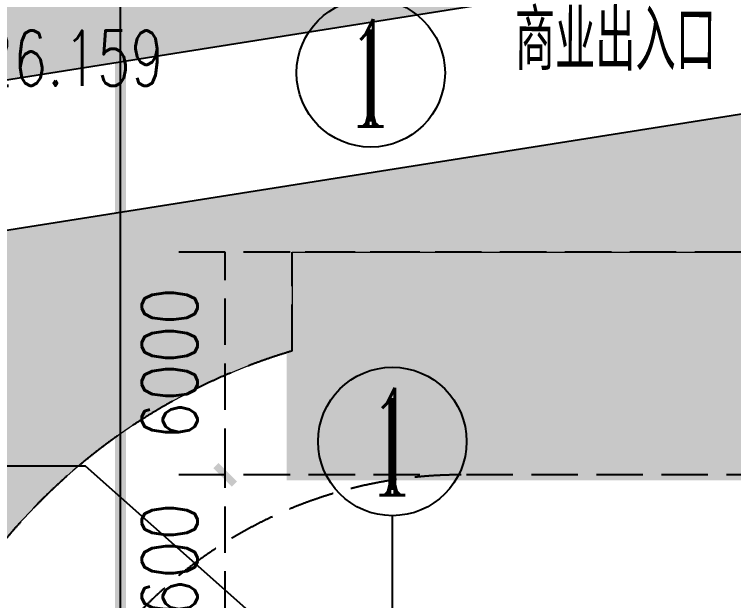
# Model space of a CAD drawing. Header units: metres. Extents: x 71066629 to 71645179, y 84793221 to 85208804.
# Drawn here: x 71317810 to 71337185, y 84909969 to 84925769 of the extents above; entities that cross this region are included whole.
import ezdxf
from ezdxf.enums import TextEntityAlignment as Align

# ---------------------------------------------------------------- set-up
doc = ezdxf.new("R2010")
doc.units = ezdxf.units.M
doc.header["$LTSCALE"] = 1000
for name, pattern in [('DASH', [0.35, 0.25, -0.1]), ('DASHED', [19.05, 12.7, -6.35]), ('DASHEDX2', [1.5, 1, -0.5])]:
    doc.linetypes.add(name, pattern=pattern)
for name, color, linetype in [('A_N_AXIS', 85, 'Continuous'), ('A_N_AXIS_TEXT', 7, 'Continuous'), ('DIM_COOR', 3, 'Continuous'), ('G-ANN0-GRID', 85, 'Continuous'), ('G-BLDG-OTLN', 2, 'Continuous'), ('G-FRIE-FLWL', 6, 'Continuous'), ('G-PLTG', 105, 'Continuous'), ('G-SITE-开放', 1, 'DASHEDX2'), ('G-STRU', 134, 'Continuous'), ('G_N_GUIDES', 3, 'DASH'), ('G_N_PUB_TEXT', 7, 'Continuous'), ('PUB_TEXT', 7, 'Continuous')]:
    doc.layers.add(name, color=color, linetype=linetype)
doc.layers.add('G-ROAD-园区', color=175, linetype='Continuous', lineweight=13)
doc.styles.add('_TCH_AXIS', font='romant.shx')
doc.styles.add('_TCH_DIM', font='SIMPLEX', dxfattribs={"bigfont": 'GBCBIG'})
doc.styles.add('dim_font', font='SIMPLEX.shx', dxfattribs={"width": 0.8})
doc.styles.add('GAD A', font='$ gad e.shx', dxfattribs={"width": 0.7, "bigfont": '$ gad c.shx'})
doc.dimstyles.new('DIMN500', dxfattribs={"dimscale": 5, "dimtxt": 300, "dimasz": 100, "dimexe": 250, "dimexo": 300, "dimgap": 150, "dimtad": 1, "dimdec": 0, "dimzin": 0, "dimdsep": 46, "dimtxsty": 'dim_font', "dimblk": 'ARCHTICK', "dimcen": 0.09, "dimclrt": 7, "dimazin": 2, "dimtfac": 1, "dimtdec": 0, "dimtix": 1, "dimtmove": 2, "dimatfit": 3, "dimldrblk": 'ARCHTICK', "dimtolj": 1, "dimtzin": 0, "dimarcsym": 0})
pattern_1 = [(0, (0, 0), (793.75, 793.75), [396.875, -1190.625]), (90, (198.4, -198.4), (-793.75, 793.75), [396.875, -1190.625])]

# ---------------------------------------------------------------- blocks, each defined once
blk = doc.blocks.new('A$C503E4671')
at = {"layer": 'A_N_AXIS'}
blk.add_line((60697, 64421), (60697, 70421), dxfattribs=at)
blk.add_circle((60697, 72421), 2000, dxfattribs=at)
at = {"layer": 'A_N_AXIS_TEXT', "style": '_TCH_AXIS', "width": 0.5}
blk.add_text('1', height=2889, dxfattribs=at).set_placement((60009, 70977), (61385, 70977), align=Align.FIT)
blk = doc.blocks.new('A$C45625239')
at = {"layer": 'G-ANN0-GRID'}
blk.add_circle((14892, 14203), 2000, dxfattribs=at)
at = {"layer": 'A_N_AXIS_TEXT', "style": '_TCH_AXIS', "width": 0.5}
blk.add_text('1', height=2889, dxfattribs=at).set_placement((14204, 12759), (15580, 12759), align=Align.FIT)
blk = doc.blocks.new('A$C237376EB')
at = {"layer": 'G-SITE-开放', "linetype": 'DASHED', "ltscale": 20}
blk.add_lwpolyline([(743.358, 461.621), (743.358, 557.931)], dxfattribs=at)
blk = doc.blocks.new('_ARCHTICK')
at = {"color": 0, "linetype": 'ByBlock', "const_width": 0.4}
blk.add_lwpolyline([(-0.5, -0.5), (0.5, 0.5)], dxfattribs=at)
blk = doc.blocks.new('*D49')
at = {"layer": 'Defpoints', "color": 0, "linetype": 'DASH', "ltscale": 5, "transparency": 16777216}
for p in [(71323490, 84913359), (71330236, 84913359), (71330236, 84907759)]:
    blk.add_point(p, dxfattribs=at)
at = {"layer": 'G-FRIE-FLWL', "color": 0, "linetype": 'DASH', "lineweight": -2, "ltscale": 5, "transparency": 16777216}
for p, q in [((71323490, 84913359), (71323490, 84913859)), ((71328736, 84913359), (71322240, 84913359)), ((71323490, 84907759), (71323490, 84913359)), ((71328736, 84907759), (71322240, 84907759)), ((71323490, 84907759), (71323490, 84907259))]:
    blk.add_line(p, q, dxfattribs=at)
at = {"layer": 'G-FRIE-FLWL', "color": 0, "linetype": 'DASH', "lineweight": -2, "ltscale": 5, "transparency": 16777216, "xscale": 500, "yscale": 500, "zscale": 500}
for p, rotation in [((71323490, 84913359), 270), ((71323490, 84907759), 90)]:
    blk.add_blockref('_ARCHTICK', p, dxfattribs=dict(at, rotation=rotation))
at = {"layer": 'G-FRIE-FLWL', "color": 7, "linetype": 'DASH', "ltscale": 5, "transparency": 16777216, "insert": (71321990, 84910559), "char_height": 1500, "attachment_point": 5, "rotation": 90, "style": 'dim_font'}
blk.add_mtext('\\A1;5600', dxfattribs=at)
blk = doc.blocks.new('*D50')
at = {"layer": 'Defpoints', "color": 0, "linetype": 'DASH', "ltscale": 5, "transparency": 16777216}
for p in [(71323490, 84919359), (71330236, 84919359), (71330236, 84913359)]:
    blk.add_point(p, dxfattribs=at)
at = {"layer": 'G-FRIE-FLWL', "color": 0, "linetype": 'DASH', "lineweight": -2, "ltscale": 5, "transparency": 16777216}
for p, q in [((71328736, 84919359), (71322240, 84919359)), ((71323490, 84913359), (71323490, 84919359)), ((71328736, 84913359), (71322240, 84913359))]:
    blk.add_line(p, q, dxfattribs=at)
at = {"layer": 'G-FRIE-FLWL', "color": 0, "linetype": 'DASH', "lineweight": -2, "ltscale": 5, "transparency": 16777216, "xscale": 500, "yscale": 500, "zscale": 500}
for p, rotation in [((71323490, 84919359), 90), ((71323490, 84913359), 270)]:
    blk.add_blockref('_ARCHTICK', p, dxfattribs=dict(at, rotation=rotation))
at = {"layer": 'G-FRIE-FLWL', "color": 7, "linetype": 'DASH', "ltscale": 5, "transparency": 16777216, "insert": (71321990, 84916359), "char_height": 1500, "attachment_point": 5, "rotation": 90, "style": 'dim_font'}
blk.add_mtext('\\A1;6000', dxfattribs=at)

msp = doc.modelspace()

# ---------------------------------------------------------------- hatches: boundary and pattern name
at = {"layer": 'G-FRIE-FLWL'}
h = msp.add_hatch(dxfattribs=at)
h.set_pattern_fill('AR-HBONE', color=256, scale=1000, style=0)
h.set_pattern_definition([(45, (0, 0), (6e-14, 862.1045876), [1828.8, -609.6]), (135, (431.05, 431.05), (6e-14, 862.1045876), [1828.8, -609.6])])
edge = h.paths.add_edge_path()
edge.add_line((71422891.601, 84958159.314), (71422891.601, 84931359.314))
edge.add_arc((71410891.601, 84931359.314), 12000, 270, 360, ccw=False)
edge.add_line((71410891.601, 84919359.314), (71325291.539, 84919359.314))
edge.add_line((71325291.539, 84919359.314), (71325291.539, 84913359.314))
edge.add_line((71325291.539, 84913359.314), (71410891.601, 84913359.314))
edge.add_arc((71410891.601, 84931359.314), 18000, 270, 360)
edge.add_line((71428891.601, 84931359.314), (71428891.601, 84958159.315))
edge.add_line((71428891.601, 84958159.315), (71422891.601, 84958159.314))
at = {"layer": 'G-PLTG'}
h = msp.add_hatch(dxfattribs=at)
h.set_pattern_fill('CROSS', color=256, scale=500, style=0)
h.set_pattern_definition(pattern_1)
h.paths.add_polyline_path([(71337997.707, 84962824.242), (71358739.163, 84966109.363), (71362025.254, 84945362.818), (71357587.716, 84944613.256), (71359456.899, 84932811.693), (71336654.399, 84929200.134), (71336990.7, 84927076.814), (71359793.199, 84930688.375), (71370657.935, 84932409.18), (71366144.834, 84960903.778), (71368613.894, 84961294.839), (71368379.242, 84962776.371), (71389158.829, 84966067.535), (71388619.689, 84969471.528), (71306058.93, 84970203.454), (71313479.317, 84923352.976), (71322754.886, 84924822.083), (71330570.726, 84926059.99), (71330234.425, 84928183.311), (71322418.586, 84926945.404), (71319133.464, 84947686.86), (71339874.92, 84950971.981)])
h = msp.add_hatch(dxfattribs=at)
h.set_pattern_fill('CROSS', color=256, scale=500, style=0)
h.set_pattern_definition(pattern_1)
edge = h.paths.add_edge_path()
edge.add_line((71409631.087, 84925359.315), (71409631.087, 84919359.314))
edge.add_line((71409631.087, 84919359.314), (71410891.601, 84919359.314))
edge.add_arc((71410891.601, 84931359.314), 12000, 270, 360)
edge.add_line((71422891.601, 84931359.314), (71422891.601, 84958159.314))
edge.add_line((71422891.601, 84958159.314), (71425908.208, 84958159.316))
edge.add_arc((71440891.601, 84952547.013), 16000, 90, 159.4656445, ccw=False)
edge.add_line((71440891.601, 84968547.013), (71440895.56, 84968923.435))
edge.add_line((71440895.56, 84968923.435), (71393183.126, 84969425.163))
edge.add_line((71393183.126, 84969425.163), (71395480.64, 84954919.23))
edge.add_line((71395480.64, 84954919.23), (71411739.366, 84957494.359))
edge.add_line((71411739.366, 84957494.359), (71415024.49, 84936752.904))
edge.add_line((71415024.49, 84936752.904), (71377986.016, 84930886.586))
edge.add_line((71377986.016, 84930886.586), (71375874.151, 84944220.378))
edge.add_line((71375874.151, 84944220.378), (71372911.407, 84943751.126))
edge.add_line((71372911.407, 84943751.126), (71375234.426, 84929084.164))
edge.add_line((71375234.426, 84929084.164), (71248287.884, 84908977.807))
edge.add_line((71248287.884, 84908977.807), (71250400.773, 84908977.807))
edge.add_line((71250400.773, 84908977.807), (71312900.776, 84908999.993))
edge.add_line((71312900.776, 84908999.993), (71315788.826, 84908999.993))
edge.add_arc((71329846.566, 84901359.314), 16000, 106.5402702, 151.474984, ccw=False)
edge.add_line((71325291.539, 84916697.233), (71325291.539, 84919359.314))
edge.add_line((71325291.539, 84919359.314), (71392131.086, 84919359.314))
edge.add_line((71392131.086, 84919359.314), (71392131.086, 84925359.315))
edge.add_line((71392131.086, 84925359.315), (71409631.087, 84925359.315))

# ---------------------------------------------------------------- linework, layer by layer
at = {"layer": 'DIM_COOR', "color": 3}
for p, q in [((71319727.439, 84913596.445), (71308232.439, 84913596.445)), ((71327991.453, 84906259.314), (71319727.439, 84913596.445))]:
    msp.add_line(p, q, dxfattribs=at)
at = {"layer": 'G-FRIE-FLWL', "linetype": 'DASH', "ltscale": 5}
for p, q in [((71410891.601, 84919359.314), (71325291.539, 84919359.314)), ((71325291.539, 84916697.233), (71325291.539, 84919359.314)), ((71413491.613, 84913359.314), (71329846.566, 84913359.314))]:
    msp.add_line(p, q, dxfattribs=at)
at = {"layer": 'G-FRIE-FLWL', "linetype": 'DASH', "ltscale": 5, "const_width": 300}
msp.add_lwpolyline([(71422891.601, 84958159.314), (71422891.601, 84931359.314, -0.414213562), (71410891.601, 84919359.314), (71325291.539, 84919359.314), (71325291.539, 84913359.314), (71410891.601, 84913359.314, 0.414213562), (71428891.601, 84931359.314), (71428891.601, 84958159.315), (71422891.601, 84958159.314)], format="xyb", dxfattribs=at)
at = {"layer": 'G-FRIE-FLWL', "linetype": 'DASH', "ltscale": 5}
for radius, start in [(16000, 106.5402702), (12000, 90)]:
    msp.add_arc((71329846.566, 84901359.314), radius, start, 180, dxfattribs=at)
at = {"layer": 'G-ROAD-园区'}
for q in [(71410891.601, 84919359.314), (71325291.539, 84916697.233)]:
    msp.add_line((71325291.539, 84919359.314), q, dxfattribs=at)
msp.add_arc((71329846.566, 84901359.314), 16000, 106.5402702, 180, dxfattribs=at)
at = {"layer": 'G-SITE-开放', "const_width": 300}
msp.add_lwpolyline([(71320666.622, 84970081.448), (71320666.622, 84873771.749)], dxfattribs=at)
at = {"layer": 'G-STRU'}
for p, q in [((71248287.884, 84908977.807), (71375234.426, 84929084.164)), ((71247662.146, 84912928.561), (71330570.726, 84926059.99))]:
    msp.add_line(p, q, dxfattribs=at)

# ---------------------------------------------------------------- block references
at = {"layer": 'G-BLDG-OTLN'}
for name, p in [('A$C45625239', (71312518.341, 84909989.293)), ('A$C503E4671', (71267294.814, 84841837.881))]:
    msp.add_blockref(name, p, dxfattribs=at)
at = {"layer": 'G_N_GUIDES', "xscale": 1000, "yscale": 1000, "zscale": 1000}
msp.add_blockref('A$C237376EB', (70577308.677, 84412150.795), dxfattribs=at)

# ---------------------------------------------------------------- texts
at = {"layer": 'G_N_PUB_TEXT', "style": 'GAD A', "width": 0.7}
msp.add_text('商业出入口', height=1631.0044, rotation=359.7954959, dxfattribs=at).set_placement((71331287.358, 84924263.673))
at = {"layer": 'PUB_TEXT', "color": 3, "style": '_TCH_DIM', "width": 0.705882}
msp.add_text('Y=71326.159', height=1487.5, dxfattribs=at).set_placement((71312208.669, 84923846.112))

# ---------------------------------------------------------------- dimensions: what is measured, and where the dimension line sits
at = {"layer": 'G-FRIE-FLWL', "linetype": 'DASH', "ltscale": 5}
for p1, p2, picture, middle in [((71330236.454, 84913359.314), (71330236.454, 84919359.314), '*D50', (71321990.081, 84916359.314)), ((71330236.454, 84907759.314), (71330236.454, 84913359.314), '*D49', (71321990.081, 84910559.314))]:
    dim = msp.add_aligned_dim(p1=p1, p2=p2, distance=6746.373, dimstyle='DIMN500', dxfattribs=at)
    dim.commit()
    dim.dimension.update_dxf_attribs({"geometry": picture, "text_midpoint": middle})

doc.saveas('drawing.dxf')
